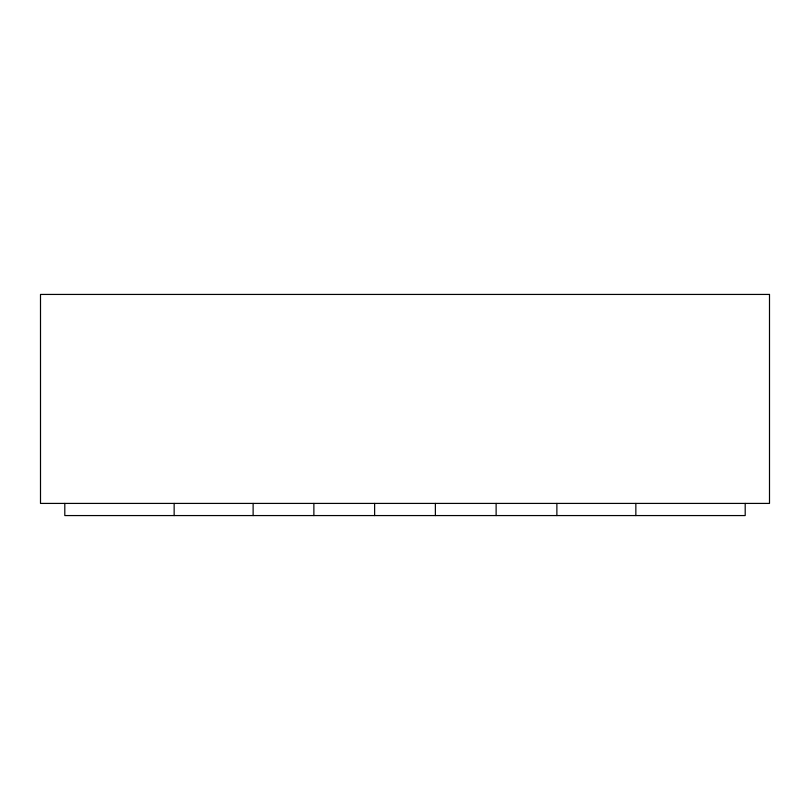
<?xml version="1.0" encoding="UTF-8"?>
<svg xmlns="http://www.w3.org/2000/svg" width="810" height="810" viewBox="0 0 810 810"><rect width="100%" height="100%" fill="white"/><g stroke="black" fill="none" stroke-linecap="round" stroke-linejoin="round"><path stroke-width="1.21" d="M745.2 503.415L745.2 515.565L64.8 515.565L64.8 503.415M635.85 503.415L635.85 515.565M556.875 503.415L556.875 515.565M496.125 503.415L496.125 515.565M435.375 503.415L435.375 515.565M374.625 503.415L374.625 515.565M313.875 503.415L313.875 515.565M253.125 503.415L253.125 515.565M174.15 503.415L174.15 515.565M769.5 294.435L40.5 294.435L40.5 503.415L769.5 503.415L769.5 294.435"/></g></svg>
